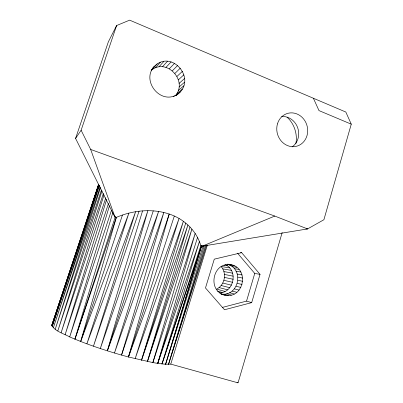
<?xml version="1.0" encoding="UTF-8"?>
<svg xmlns="http://www.w3.org/2000/svg" width="403" height="403" viewBox="0 0 403 403"><rect width="100%" height="100%" fill="white"/><g stroke="black" fill="none" stroke-linecap="round" stroke-linejoin="round"><path stroke-width="0.6" d="M175.567 95.491C188.07 80.645 166.358 57.428 151.17 70.424M176.292 95.325C199.268 80.016 170.232 46.269 152.551 68.389M221.312 294.014C244.243 303.711 251.89 264.67 227.292 264.192M219.403 292.89C233.795 292.83 238.505 270.735 225.554 264.665M220.819 293.928C238.702 297.399 244.782 268.67 227.277 264.292M225.081 291.45L216.628 289.087C224.809 285.123 227.111 273.284 221.111 266.489L229.725 267.904M142.576 210.865L100.327 348.545L147.906 210.663L107.359 350.827L158.596 211.454L114.467 353.018L163.82 212.482L121.535 355.083L128.461 356.993L169.21 214.038C151.986 208.275 132.879 210.316 116.351 217.368L114.769 216.915L75.573 138.415L108.367 41.811L116.603 25.55L129.64 20.15L345.824 112.034L351.265 124.164L323.896 219.736L307.544 228.929L202.145 246.208L200.825 245.765C196.599 230.622 183.964 218.849 169.21 214.038L121.535 355.083C103.939 350.016 86.509 344.238 69.709 336.923C63.669 333.558 55.614 331.629 51.735 325.533L82.419 234.037M139.07 211.207L93.471 346.197L135.609 211.701L86.892 343.83L128.879 213.111L80.686 341.472L116.351 217.368L114.931 216.895L116.351 217.368L74.933 339.16L112.83 212.547M128.461 356.993L179.063 218.481L135.151 358.715L183.39 221.277L141.503 360.237L187.924 224.965L147.433 361.531L191.909 229.121L152.868 362.584L157.739 363.395L195.163 233.458L152.868 362.584L128.461 356.993L174.313 216.048M197.53 237.493L157.739 363.395L165.608 364.252L170.766 364.116L238.037 382.85L282.181 232.561M241.649 252.671L214.275 259.149L205.485 287.959L224.501 309.756L251.674 302.628L260.031 274.342L241.649 252.671L240.415 252.56M222.31 307.439L246.535 301.112L254.741 273.441L237.513 253.17M206.512 245.286L168.535 364.307L204.306 245.573M109.46 205.762L69.709 336.923L111.505 210.175M203.183 245.714L165.608 364.252L201.419 246.042L202.145 246.208L274.786 216.063L307.544 228.929L306.31 228.944M165.608 364.252L201.742 245.775M106.649 199.404L65.084 334.792L108.483 203.475M201.419 246.042L162.001 363.949L199.404 241.609L157.739 363.395M170.766 364.116L207.364 245.044M103.994 194.921L61.1 332.797L105.803 197.792M168.535 364.307L205.52 245.457L206.764 245.19M101.969 190.861L57.8 330.964L103.364 193.546M147.433 361.531L190.004 227.005M100.412 187.793L55.206 329.301L101.4 190.145M99.43 185.415L53.332 327.835L100.11 186.987M141.503 360.237L185.738 223.076M98.76 184.468L52.178 326.576L99.123 185.264M107.359 350.827L153.266 210.855M162.001 363.949L200.825 245.765L202.145 246.208M74.933 339.16L115.238 217.076M80.686 341.472L122.441 215.026M98.584 184.332L51.735 325.533L98.619 184.367M75.573 138.415L81.119 130.245L116.603 25.55M154.485 66.137C140.607 80.56 160.757 105.636 177.627 94.211M151.17 70.334L152.314 69.009M152.495 69.311L157.22 63.84M155.578 67.734L160.394 62.218M158.948 66.878L163.87 61.342M162.459 66.772L167.492 61.246M165.955 67.417L171.099 61.921M169.29 68.787L174.534 63.347M172.318 70.817L177.658 65.452M174.907 73.417L180.327 68.142M176.952 76.469L182.433 71.301M178.363 79.849L183.889 74.797M179.083 83.406L184.629 78.474M179.078 86.993L184.624 82.177M178.353 90.453L183.879 85.748M176.932 93.642L182.418 89.038M173.547 96.67L174.499 95.869M176.237 95.284L180.307 91.899M201.853 246.188L204.311 245.689M231.342 264.796C212.537 260.988 206.684 291.51 225.337 295.268M229.539 265.043L234.219 265.753M223.912 265.3L227.569 265.874M232.103 266.585L236.838 267.325M234.304 268.66L239.08 269.446M254.741 273.441L260.031 274.342M222.758 268.861L231.433 270.378M236.042 271.184L240.848 272.025M223.892 271.551L232.612 273.179M237.246 274.04L242.077 274.942M224.476 274.438L233.216 276.186M237.861 277.113L242.707 278.08M224.481 277.405L233.221 279.269M237.866 280.261L242.712 281.299M223.907 280.317L232.627 282.307M237.261 283.364L242.097 284.463M222.773 283.057L231.453 285.158M236.067 286.276L240.878 287.44M221.131 285.495L229.755 287.702M234.339 288.875L239.115 290.095M219.056 287.541L227.599 289.828M232.143 291.047L236.883 292.316M229.579 292.699L234.269 294.009M217.534 291.112L222.31 292.482M226.753 293.762L231.387 295.092M223.791 294.175L228.365 295.52M246.535 301.112L251.674 302.628M81.119 130.245L90.67 149.448L274.786 216.063M351.265 124.164L318.99 110.598L313.388 98.246M237.035 382.18L238.037 382.85M90.67 149.448L114.931 216.895M287.057 117.122A27.046 24.654 74.6 0 1 295.918 143.544M281.667 116.558A16.503 14.951 74.8 0 1 297.726 127.857A16.503 14.951 74.8 0 1 292.079 146.939M277.455 123.912A17.027 15.354 74.9 0 0 295.636 146.45A17.027 15.354 74.9 0 0 303.6 118.961A17.027 15.354 74.9 0 0 277.455 123.912"/></g></svg>
